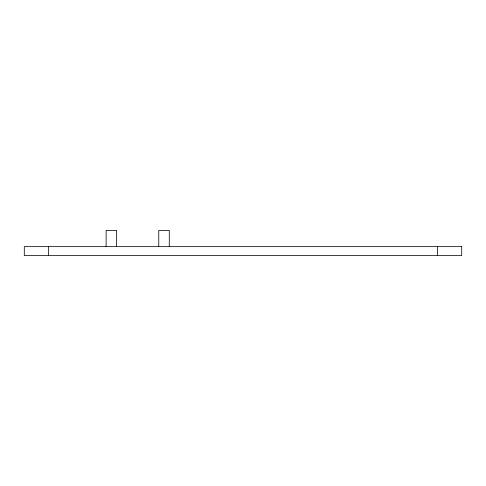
<?xml version="1.0" encoding="UTF-8"?>
<svg xmlns="http://www.w3.org/2000/svg" width="486" height="486" viewBox="0 0 486 486"><rect width="100%" height="100%" fill="white"/><g stroke="black" fill="none" stroke-linecap="round" stroke-linejoin="round"><path stroke-width="0.73" d="M437.4 246.645L437.4 255.557M169.28 246.645L169.292 230.443L158.758 230.443L158.77 246.645M116.634 246.645L116.634 230.443L106.118 230.443L106.118 246.645M48.6 246.645L48.6 255.557M461.7 246.645L24.3 246.645L24.3 255.557L461.7 255.557L461.7 246.645"/></g></svg>
